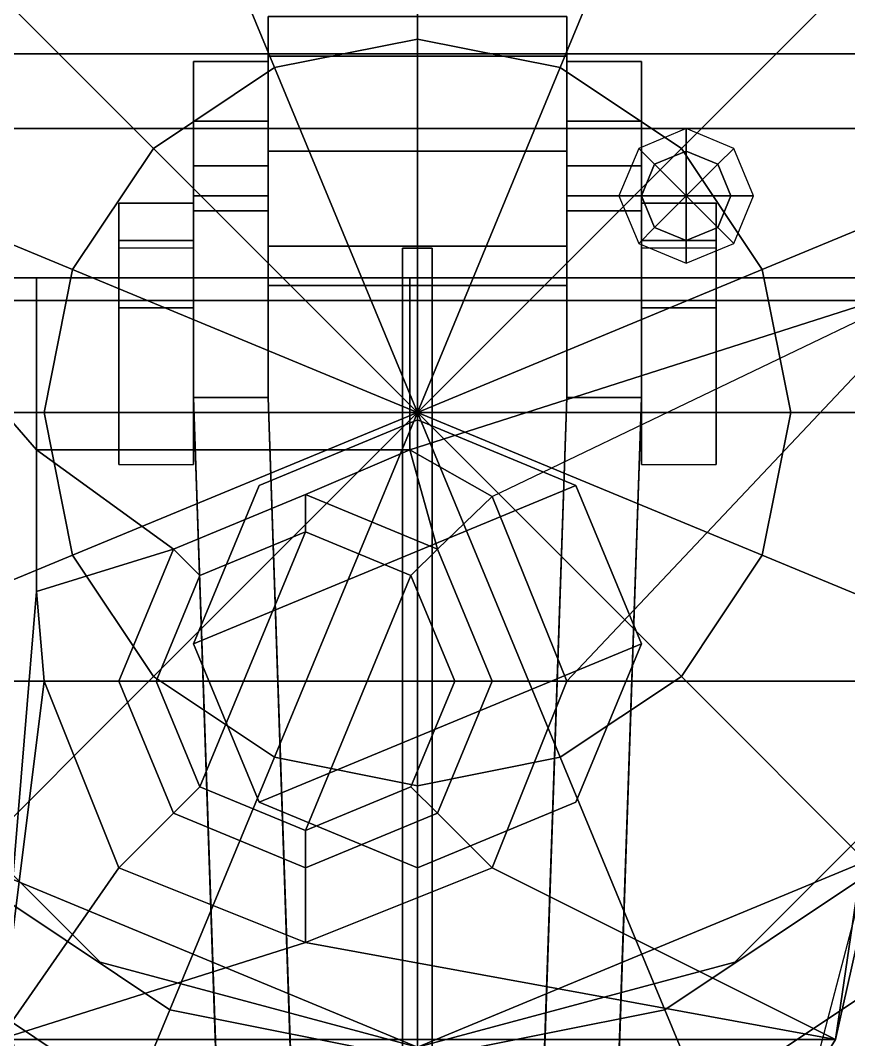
# Model space of a CAD drawing. Header units: millimetres. Extents: x -1.4 to 1.2, y -3.9 to 13.4.
# Drawn here: x -0.532 to 0.578, y -0.65 to 0.715 of the extents above; entities that cross this region are included whole.
import ezdxf

# ---------------------------------------------------------------- set-up
doc = ezdxf.new("R2010")
doc.units = ezdxf.units.MM
doc.header["$MEASUREMENT"] = 0
for name, color, linetype in [('crane', 3, 'Continuous'), ('crane_superstructure', 4, 'Continuous'), ('crane_turret', 2, 'Continuous'), ('tank_only', 6, 'Continuous'), ('turret', 2, 'Continuous')]:
    doc.layers.add(name, color=color, linetype=linetype)

msp = doc.modelspace()

# ---------------------------------------------------------------- linework, layer by layer
for points in [[(-0.74, 2.76, 0.59), (-0.74, -2.51, 0.67), (0.74, -2.51, 0.67), (0.74, 2.76, 0.59)], [(-0.74, -2.51, 0.67), (-0.74, 2.76, 0.59), (0.74, 2.76, 0.59), (0.74, -2.51, 0.67)], [(0.74, 2.39, 0.39), (0.74, -2.38, 0.39), (-0.74, -2.38, 0.39), (-0.74, 2.39, 0.39)], [(-1, 0.34, 1.67), (-1, -0.17, 1.67), (1, -0.17, 1.67), (1, 0.34, 1.67)], [(-1, -0.17, 1.67), (-1, -1.13, 1.67), (1, -1.13, 1.67), (1, -0.17, 1.67)]]:
    msp.add_3dface(points)
at = {"layer": 'crane'}
for points in [[(-0.3, 0.48, 2.84), (-0.3, 0.21, 2.8), (-0.2, 0.21, 2.8), (-0.2, 0.48, 2.84)], [(-0.2, 0.48, 2.84), (-0.2, 0.48, 2.67), (-0.3, 0.48, 2.67), (-0.3, 0.48, 2.84)], [(-0.3, 0.48, 2.67), (-0.3, 0.21, 2.62), (-0.3, 0.21, 2.8), (-0.3, 0.48, 2.84)], [(-0.2, 0.48, 2.67), (-0.2, 0.21, 2.62), (-0.3, 0.21, 2.62), (-0.3, 0.48, 2.67)], [(-0.2, 0.21, 2.8), (-0.2, 0.21, 2.62), (-0.2, 0.48, 2.67), (-0.2, 0.48, 2.84)], [(0.2, 0.48, 2.67), (0.2, 0.21, 2.62), (0.2, 0.21, 2.8), (0.2, 0.48, 2.84)], [(0.2, 0.48, 2.84), (0.2, 0.21, 2.8), (0.3, 0.21, 2.8), (0.3, 0.48, 2.84)], [(0.3, 0.48, 2.84), (0.3, 0.48, 2.67), (0.2, 0.48, 2.67), (0.2, 0.48, 2.84)], [(0.3, 0.48, 2.67), (0.3, 0.21, 2.62), (0.2, 0.21, 2.62), (0.2, 0.48, 2.67)], [(0.3, 0.21, 2.8), (0.3, 0.21, 2.62), (0.3, 0.48, 2.67), (0.3, 0.48, 2.84)], [(0, 0.41, 2.76), (-0.02, 0.41, 2.74), (-0.02, -3.66, 2.12), (0, -3.66, 2.14)], [(-0.02, 0.41, 2.74), (0, 0.41, 2.72), (0, -3.66, 2.1), (-0.02, -3.66, 2.12)], [(0.02, 0.41, 2.74), (0, 0.41, 2.76), (0, -3.66, 2.14), (0.02, -3.66, 2.12)], [(0, 0.41, 2.72), (0.02, 0.41, 2.74), (0.02, -3.66, 2.12), (0, -3.66, 2.1)], [(-0.3, 0.21, 2.8), (-0.16, -3.92, 2.09), (-0.06, -3.92, 2.09), (-0.2, 0.21, 2.8)], [(-0.2, 0.21, 2.62), (-0.06, -3.87, 1.93), (-0.16, -3.87, 1.93), (-0.3, 0.21, 2.62)], [(-0.3, 0.21, 2.62), (-0.16, -3.87, 1.93), (-0.16, -3.92, 2.09), (-0.3, 0.21, 2.8)], [(-0.06, -3.92, 2.09), (-0.06, -3.87, 1.93), (-0.2, 0.21, 2.62), (-0.2, 0.21, 2.8)], [(0.2, 0.21, 2.62), (0.06, -3.87, 1.93), (0.06, -3.92, 2.09), (0.2, 0.21, 2.8)], [(0.3, 0.21, 2.62), (0.16, -3.87, 1.93), (0.06, -3.87, 1.93), (0.2, 0.21, 2.62)], [(0.2, 0.21, 2.8), (0.06, -3.92, 2.09), (0.16, -3.92, 2.09), (0.3, 0.21, 2.8)], [(0.16, -3.92, 2.09), (0.16, -3.87, 1.93), (0.3, 0.21, 2.62), (0.3, 0.21, 2.8)]]:
    msp.add_3dface(points, dxfattribs=at)
at = {"layer": 'crane_superstructure'}
msp.add_3dface([(-0.75, 1.09, 1.67), (-1, 0.34, 1.67), (1, 0.34, 1.67), (0.75, 1.09, 1.67)], dxfattribs=at)
at = {"layer": 'crane_turret', "extrusion": (-1, 0, 0)}
msp.add_line((0, 0.54, 2.44), (0, 0.54, 2.44), dxfattribs=at)
at = {"layer": 'crane_turret'}
for points in [[(0, 0.69, 2.42), (0, 1.056, 2.34), (-0.3314, 0.9901, 2.34), (-0.1913, 0.6519, 2.42)], [(0.1913, 0.6519, 2.42), (0.3314, 0.9901, 2.34), (0, 1.056, 2.34), (0, 0.69, 2.42)], [(-0.1913, 0.6519, 2.42), (-0.3314, 0.9901, 2.34), (-0.6124, 0.8024, 2.34), (-0.3536, 0.5436, 2.42)], [(0.3536, 0.5436, 2.42), (0.6124, 0.8024, 2.34), (0.3314, 0.9901, 2.34), (0.1913, 0.6519, 2.42)], [(-0.3536, 0.5436, 2.42), (-0.6124, 0.8024, 2.34), (-0.8001, 0.5214, 2.34), (-0.4619, 0.3813, 2.42)], [(0.4619, 0.3813, 2.42), (0.8001, 0.5214, 2.34), (0.6124, 0.8024, 2.34), (0.3536, 0.5436, 2.42)], [(0.2, 0.6673, 2.7473), (0.2, 0.72, 2.62), (-0.2, 0.72, 2.62), (-0.2, 0.6673, 2.7473)], [(0.2, 0.72, 2.62), (0.2, 0.6673, 2.4927), (-0.2, 0.6673, 2.4927), (-0.2, 0.72, 2.62)], [(-0.2, 0.6673, 2.7473), (-0.2, 0.72, 2.62), (-0.2, 0.66, 2.62), (-0.2, 0.58, 2.7)], [(-0.2, 0.72, 2.62), (-0.2, 0.6673, 2.4927), (-0.2, 0.66, 2.4897), (-0.2, 0.66, 2.62)], [(0.2, 0.72, 2.62), (0.2, 0.6673, 2.7473), (0.2, 0.58, 2.7), (0.2, 0.66, 2.62)], [(0.2, 0.6673, 2.4927), (0.2, 0.72, 2.62), (0.2, 0.66, 2.62), (0.2, 0.66, 2.4897)], [(0, 0.19, 2.47), (0, 0.69, 2.42), (-0.1913, 0.6519, 2.42), (0, 0.19, 2.47)], [(0, 0.19, 2.47), (0.1913, 0.6519, 2.42), (0, 0.69, 2.42), (0, 0.19, 2.47)], [(-0.3, 0.52, 2.7), (-0.3, 0.58, 2.7), (-0.3, 0.66, 2.62), (-0.3, 0.46, 2.62)], [(-0.3, 0.46, 2.62), (-0.3, 0.66, 2.62), (-0.3, 0.66, 2.4), (-0.3, 0.46, 2.4)], [(-0.3, 0.58, 2.7), (-0.2, 0.58, 2.7), (-0.2, 0.66, 2.62), (-0.3, 0.66, 2.62)], [(-0.3, 0.66, 2.62), (-0.2, 0.66, 2.62), (-0.2, 0.66, 2.4), (-0.3, 0.66, 2.4)], [(0.2, 0.54, 2.8), (0.2, 0.6673, 2.7473), (-0.2, 0.6673, 2.7473), (-0.2, 0.54, 2.8)], [(0.2, 0.6673, 2.4927), (0.2, 0.54, 2.44), (-0.2, 0.54, 2.44), (-0.2, 0.6673, 2.4927)], [(-0.2, 0.54, 2.8), (-0.2, 0.6673, 2.7473), (-0.2, 0.58, 2.7), (-0.2, 0.52, 2.7)], [(-0.2, 0.66, 2.4897), (-0.2, 0.46, 2.4731), (-0.2, 0.46, 2.4), (-0.2, 0.66, 2.4)], [(0.2, 0.6673, 2.7473), (0.2, 0.54, 2.8), (0.2, 0.52, 2.7), (0.2, 0.58, 2.7)], [(0.2, 0.66, 2.62), (0.3, 0.66, 2.62), (0.3, 0.66, 2.4), (0.2, 0.66, 2.4)], [(0.2, 0.58, 2.7), (0.3, 0.58, 2.7), (0.3, 0.66, 2.62), (0.2, 0.66, 2.62)], [(0.2, 0.46, 2.4731), (0.2, 0.66, 2.4897), (0.2, 0.66, 2.4), (0.2, 0.46, 2.4)], [(0.3, 0.66, 2.62), (0.3, 0.46, 2.62), (0.3, 0.46, 2.4), (0.3, 0.66, 2.4)], [(0.3, 0.58, 2.7), (0.3, 0.52, 2.7), (0.3, 0.46, 2.62), (0.3, 0.66, 2.62)], [(0, 0.19, 2.47), (-0.1913, 0.6519, 2.42), (-0.3536, 0.5436, 2.42), (0, 0.19, 2.47)], [(0, 0.19, 2.47), (0.3536, 0.5436, 2.42), (0.1913, 0.6519, 2.42), (0, 0.19, 2.47)], [(-0.3, 0.52, 2.7), (-0.2, 0.52, 2.7), (-0.2, 0.58, 2.7), (-0.3, 0.58, 2.7)], [(0.2, 0.52, 2.7), (0.3, 0.52, 2.7), (0.3, 0.58, 2.7), (0.2, 0.58, 2.7)], [(0, 0.19, 2.47), (-0.3536, 0.5436, 2.42), (-0.4619, 0.3813, 2.42), (0, 0.19, 2.47)], [(0.2, 0.4127, 2.7473), (0.2, 0.54, 2.8), (-0.2, 0.54, 2.8), (-0.2, 0.4127, 2.7473)], [(0.2, 0.54, 2.44), (0.2, 0.4127, 2.4927), (-0.2, 0.4127, 2.4927), (-0.2, 0.54, 2.44)], [(-0.2, 0.4127, 2.7473), (-0.2, 0.54, 2.8), (-0.2, 0.52, 2.7), (-0.2, 0.46, 2.62)], [(0, 0.19, 2.47), (0.4619, 0.3813, 2.42), (0.3536, 0.5436, 2.42), (0, 0.19, 2.47)], [(0.2, 0.54, 2.8), (0.2, 0.4127, 2.7473), (0.2, 0.46, 2.62), (0.2, 0.52, 2.7)], [(-0.4619, 0.3813, 2.42), (-0.8001, 0.5214, 2.34), (-0.866, 0.19, 2.34), (-0.5, 0.19, 2.42)], [(-0.3, 0.46, 2.62), (-0.2, 0.46, 2.62), (-0.2, 0.52, 2.7), (-0.3, 0.52, 2.7)], [(0.2, 0.46, 2.62), (0.3, 0.46, 2.62), (0.3, 0.52, 2.7), (0.2, 0.52, 2.7)], [(0.5, 0.19, 2.42), (0.866, 0.19, 2.34), (0.8001, 0.5214, 2.34), (0.4619, 0.3813, 2.42)], [(-0.4, 0.42, 2.82), (-0.3, 0.42, 2.82), (-0.3, 0.47, 2.78), (-0.4, 0.47, 2.78)], [(-0.4, 0.47, 2.78), (-0.3, 0.47, 2.78), (-0.3, 0.47, 2.65), (-0.4, 0.47, 2.65)], [(-0.4, 0.47, 2.65), (-0.3, 0.47, 2.65), (-0.3, 0.41, 2.42), (-0.4, 0.41, 2.42)], [(-0.4, 0.33, 2.82), (-0.4, 0.47, 2.65), (-0.4, 0.41, 2.42), (-0.4, 0.12, 2.42)], [(-0.4, 0.42, 2.82), (-0.4, 0.47, 2.78), (-0.4, 0.47, 2.65), (-0.4, 0.33, 2.82)], [(-0.3, 0.12, 2.42), (-0.3, 0.41, 2.42), (-0.3, 0.47, 2.65), (-0.3, 0.33, 2.82)], [(-0.3, 0.42, 2.82), (-0.3, 0.33, 2.82), (-0.3, 0.47, 2.65), (-0.3, 0.47, 2.78)], [(0.3, 0.42, 2.82), (0.3, 0.47, 2.78), (0.3, 0.47, 2.65), (0.3, 0.33, 2.82)], [(0.3, 0.33, 2.82), (0.3, 0.47, 2.65), (0.3, 0.41, 2.42), (0.3, 0.12, 2.42)], [(0.3, 0.42, 2.82), (0.4, 0.42, 2.82), (0.4, 0.47, 2.78), (0.3, 0.47, 2.78)], [(0.3, 0.47, 2.65), (0.4, 0.47, 2.65), (0.4, 0.41, 2.42), (0.3, 0.41, 2.42)], [(0.3, 0.47, 2.78), (0.4, 0.47, 2.78), (0.4, 0.47, 2.65), (0.3, 0.47, 2.65)], [(0.4, 0.42, 2.82), (0.4, 0.33, 2.82), (0.4, 0.47, 2.65), (0.4, 0.47, 2.78)], [(0.4, 0.12, 2.42), (0.4, 0.41, 2.42), (0.4, 0.47, 2.65), (0.4, 0.33, 2.82)], [(-0.3, 0.46, 2.4), (-0.2, 0.46, 2.4), (-0.2, 0.46, 2.62), (-0.3, 0.46, 2.62)], [(-0.2, 0.4127, 2.4927), (-0.2, 0.36, 2.62), (-0.2, 0.4127, 2.7473), (-0.2, 0.46, 2.4731)], [(-0.2, 0.46, 2.4731), (-0.2, 0.4127, 2.7473), (-0.2, 0.46, 2.62), (-0.2, 0.46, 2.4731)], [(0.2, 0.46, 2.4), (0.3, 0.46, 2.4), (0.3, 0.46, 2.62), (0.2, 0.46, 2.62)], [(0.2, 0.46, 2.4731), (0.2, 0.46, 2.62), (0.2, 0.36, 2.62), (0.2, 0.4127, 2.4927)], [(0.2, 0.46, 2.62), (0.2, 0.4127, 2.7473), (0.2, 0.4127, 2.7473), (0.2, 0.36, 2.62)], [(-0.4, 0.33, 2.82), (-0.3, 0.33, 2.82), (-0.3, 0.42, 2.82), (-0.4, 0.42, 2.82)], [(0.2, 0.36, 2.62), (0.2, 0.4127, 2.7473), (-0.2, 0.4127, 2.7473), (-0.2, 0.36, 2.62)], [(0.2, 0.4127, 2.4927), (0.2, 0.36, 2.62), (-0.2, 0.36, 2.62), (-0.2, 0.4127, 2.4927)], [(0.3, 0.33, 2.82), (0.4, 0.33, 2.82), (0.4, 0.42, 2.82), (0.3, 0.42, 2.82)], [(0, 0.19, 2.47), (-0.4619, 0.3813, 2.42), (-0.5, 0.19, 2.42), (0, 0.19, 2.47)], [(0, 0.19, 2.47), (0.5, 0.19, 2.42), (0.4619, 0.3813, 2.42), (0, 0.19, 2.47)], [(-0.4, 0.12, 2.42), (-0.3, 0.12, 2.42), (-0.3, 0.33, 2.82), (-0.4, 0.33, 2.82)], [(0.3, 0.12, 2.42), (0.4, 0.12, 2.42), (0.4, 0.33, 2.82), (0.3, 0.33, 2.82)], [(-0.5, 0.19, 2.42), (-0.866, 0.19, 2.34), (-0.8001, -0.1414, 2.34), (-0.4619, -0.0013, 2.42)], [(0, 0.19, 2.47), (-0.5, 0.19, 2.42), (-0.4619, -0.0013, 2.42), (0, 0.19, 2.47)], [(0, 0.19, 2.47), (-0.4619, -0.0013, 2.42), (-0.3536, -0.1636, 2.42), (0, 0.19, 2.47)], [(0, 0.19, 2.47), (-0.3536, -0.1636, 2.42), (-0.1913, -0.2719, 2.42), (0, 0.19, 2.47)], [(0, 0.18, 2.59), (-0.2121, 0.0921, 2.59), (-0.3, -0.12, 2.59), (0.2121, 0.0921, 2.59)], [(0, 0.18, 2.469), (-0.2121, 0.0921, 2.44), (-0.2121, 0.0921, 2.59), (0, 0.18, 2.59)], [(0, 0.19, 2.47), (-0.1913, -0.2719, 2.42), (0, -0.31, 2.42), (0, 0.19, 2.47)], [(0, 0.19, 2.47), (0, -0.31, 2.42), (0.1913, -0.2719, 2.42), (0, 0.19, 2.47)], [(0, 0.19, 2.47), (0.1913, -0.2719, 2.42), (0.3536, -0.1636, 2.42), (0, 0.19, 2.47)], [(0, 0.19, 2.47), (0.3536, -0.1636, 2.42), (0.4619, -0.0013, 2.42), (0, 0.19, 2.47)], [(0, 0.19, 2.47), (0.4619, -0.0013, 2.42), (0.5, 0.19, 2.42), (0, 0.19, 2.47)], [(0.2121, 0.0921, 2.44), (0, 0.18, 2.469), (0, 0.18, 2.59), (0.2121, 0.0921, 2.59)], [(0.4619, -0.0013, 2.42), (0.8001, -0.1414, 2.34), (0.866, 0.19, 2.34), (0.5, 0.19, 2.42)], [(-0.2121, 0.0921, 2.44), (-0.3, -0.12, 2.42), (-0.3, -0.12, 2.59), (-0.2121, 0.0921, 2.59)], [(0.2121, 0.0921, 2.59), (-0.3, -0.12, 2.59), (-0.2121, -0.3321, 2.59), (0.3, -0.12, 2.59)], [(0.3, -0.12, 2.42), (0.2121, 0.0921, 2.44), (0.2121, 0.0921, 2.59), (0.3, -0.12, 2.59)], [(-0.4619, -0.0013, 2.42), (-0.8001, -0.1414, 2.34), (-0.6124, -0.4224, 2.34), (-0.3536, -0.1636, 2.42)], [(0.3536, -0.1636, 2.42), (0.6124, -0.4224, 2.34), (0.8001, -0.1414, 2.34), (0.4619, -0.0013, 2.42)], [(-0.3, -0.12, 2.42), (-0.2121, -0.3321, 2.4), (-0.2121, -0.3321, 2.59), (-0.3, -0.12, 2.59)], [(0.3, -0.12, 2.59), (-0.2121, -0.3321, 2.59), (0, -0.42, 2.59), (0.2121, -0.3321, 2.59)], [(0.2121, -0.3321, 2.4), (0.3, -0.12, 2.42), (0.3, -0.12, 2.59), (0.2121, -0.3321, 2.59)], [(-0.3536, -0.1636, 2.42), (-0.6124, -0.4224, 2.34), (-0.3314, -0.6101, 2.34), (-0.1913, -0.2719, 2.42)], [(0.1913, -0.2719, 2.42), (0.3314, -0.6101, 2.34), (0.6124, -0.4224, 2.34), (0.3536, -0.1636, 2.42)], [(-0.1913, -0.2719, 2.42), (-0.3314, -0.6101, 2.34), (0, -0.676, 2.34), (0, -0.31, 2.42)], [(0, -0.31, 2.42), (0, -0.676, 2.34), (0.3314, -0.6101, 2.34), (0.1913, -0.2719, 2.42)], [(-0.2121, -0.3321, 2.4), (0, -0.42, 2.396), (0, -0.42, 2.59), (-0.2121, -0.3321, 2.59)], [(0, -0.42, 2.396), (0.2121, -0.3321, 2.4), (0.2121, -0.3321, 2.59), (0, -0.42, 2.59)], [(-0.6124, -0.4224, 2.34), (-0.7071, -0.5171, 2.29), (-0.3827, -0.7339, 2.29), (-0.3314, -0.6101, 2.34)], [(-0.601, -0.411, 1.67), (0, -0.66, 1.67), (0, -0.66, 1.77), (-0.601, -0.411, 1.77)], [(0, -0.66, 1.67), (0.601, -0.411, 1.67), (0.601, -0.411, 1.77), (0, -0.66, 1.77)], [(0.3314, -0.6101, 2.34), (0.3827, -0.7339, 2.29), (0.7071, -0.5171, 2.29), (0.6124, -0.4224, 2.34)], [(-0.7071, -0.5171, 1.77), (-0.3827, -0.7339, 1.86), (-0.3827, -0.7339, 2.19), (-0.7071, -0.5171, 2.29)], [(-0.7071, -0.5171, 1.77), (-0.3827, -0.7339, 1.77), (-0.3827, -0.7339, 1.86), (-0.7071, -0.5171, 1.77)], [(-0.7071, -0.5171, 2.29), (-0.3827, -0.7339, 2.19), (-0.3827, -0.7339, 2.29), (-0.7071, -0.5171, 2.29)], [(0.3827, -0.7339, 1.86), (0.7071, -0.5171, 1.77), (0.7071, -0.5171, 2.29), (0.3827, -0.7339, 2.19)], [(0.3827, -0.7339, 1.77), (0.7071, -0.5171, 1.77), (0.7071, -0.5171, 1.77), (0.3827, -0.7339, 1.86)], [(0.3827, -0.7339, 2.19), (0.7071, -0.5171, 2.29), (0.7071, -0.5171, 2.29), (0.3827, -0.7339, 2.29)], [(-0.3314, -0.6101, 2.34), (-0.3827, -0.7339, 2.29), (0, -0.81, 2.29), (0, -0.676, 2.34)], [(0, -0.676, 2.34), (0, -0.81, 2.29), (0.3827, -0.7339, 2.29), (0.3314, -0.6101, 2.34)]]:
    msp.add_3dface(points, dxfattribs=at)
at = {"layer": 'tank_only'}
msp.add_3dface([(-0.6, 1.54, 1.67), (-1, 0.34, 1.67), (1, 0.34, 1.67), (0.6, 1.54, 1.67)], dxfattribs=at)
at = {"layer": 'turret'}
for points in [[(0.6987, 0.67, 2.4436), (0.65, 0.96, 2.33), (-0.65, 0.96, 2.33), (-0.6987, 0.67, 2.4436)], [(-0.425, 0.9261, 1.67), (-0.7361, 0.615, 1.67), (-0.7361, 0.615, 1.72), (-0.425, 0.9261, 1.72)], [(0.7361, 0.615, 1.67), (0.425, 0.9261, 1.67), (0.425, 0.9261, 1.72), (0.7361, 0.615, 1.72)], [(-0.6987, 0.67, 2.4436), (-0.71, 0.57, 2.47), (0.71, 0.57, 2.47), (0.6987, 0.67, 2.4436)], [(-0.71, 0.57, 2.47), (-0.71, 0.37, 2.47), (0.71, 0.37, 2.47), (0.71, 0.57, 2.47)], [(0.36, 0.57, 2.47), (0.2964, 0.5436, 2.47), (0.3176, 0.5224, 2.52), (0.36, 0.54, 2.52)], [(0.4236, 0.5436, 2.47), (0.36, 0.57, 2.47), (0.36, 0.54, 2.52), (0.4024, 0.5224, 2.52)], [(0.2964, 0.5436, 2.47), (0.27, 0.48, 2.47), (0.3, 0.48, 2.52), (0.3176, 0.5224, 2.52)], [(0.36, 0.54, 2.65), (0.3176, 0.5224, 2.65), (0.36, 0.48, 2.68)], [(0.36, 0.54, 2.52), (0.3176, 0.5224, 2.52), (0.3176, 0.5224, 2.65), (0.36, 0.54, 2.65)], [(0.4024, 0.5224, 2.65), (0.36, 0.54, 2.65), (0.36, 0.48, 2.68)], [(0.4024, 0.5224, 2.52), (0.36, 0.54, 2.52), (0.36, 0.54, 2.65), (0.4024, 0.5224, 2.65)], [(0.45, 0.48, 2.47), (0.4236, 0.5436, 2.47), (0.4024, 0.5224, 2.52), (0.42, 0.48, 2.52)], [(0.3176, 0.5224, 2.65), (0.3, 0.48, 2.65), (0.36, 0.48, 2.68)], [(0.3176, 0.5224, 2.52), (0.3, 0.48, 2.52), (0.3, 0.48, 2.65), (0.3176, 0.5224, 2.65)], [(0.42, 0.48, 2.65), (0.4024, 0.5224, 2.65), (0.36, 0.48, 2.68)], [(0.42, 0.48, 2.52), (0.4024, 0.5224, 2.52), (0.4024, 0.5224, 2.65), (0.42, 0.48, 2.65)], [(0.27, 0.48, 2.47), (0.2964, 0.4164, 2.47), (0.3176, 0.4376, 2.52), (0.3, 0.48, 2.52)], [(0.3, 0.48, 2.65), (0.3176, 0.4376, 2.65), (0.36, 0.48, 2.68)], [(0.3, 0.48, 2.52), (0.3176, 0.4376, 2.52), (0.3176, 0.4376, 2.65), (0.3, 0.48, 2.65)], [(0.3176, 0.4376, 2.65), (0.36, 0.42, 2.65), (0.36, 0.48, 2.68)], [(0.4024, 0.4376, 2.65), (0.42, 0.48, 2.65), (0.36, 0.48, 2.68)], [(0.36, 0.42, 2.65), (0.4024, 0.4376, 2.65), (0.36, 0.48, 2.68)], [(0.4236, 0.4164, 2.47), (0.45, 0.48, 2.47), (0.42, 0.48, 2.52), (0.4024, 0.4376, 2.52)], [(0.4024, 0.4376, 2.52), (0.42, 0.48, 2.52), (0.42, 0.48, 2.65), (0.4024, 0.4376, 2.65)], [(0.2964, 0.4164, 2.47), (0.36, 0.39, 2.47), (0.36, 0.42, 2.52), (0.3176, 0.4376, 2.52)], [(0.3176, 0.4376, 2.52), (0.36, 0.42, 2.52), (0.36, 0.42, 2.65), (0.3176, 0.4376, 2.65)], [(0.36, 0.39, 2.47), (0.4236, 0.4164, 2.47), (0.4024, 0.4376, 2.52), (0.36, 0.42, 2.52)], [(0.36, 0.42, 2.52), (0.4024, 0.4376, 2.52), (0.4024, 0.4376, 2.65), (0.36, 0.42, 2.65)], [(-0.51, -0.05, 2.4124), (-0.51, 0.14, 2.4384), (-0.71, 0.37, 2.47), (-0.56, -0.65, 2.33)], [(-0.71, 0.37, 2.47), (-0.51, 0.14, 2.4384), (-0.51, 0.14, 2.4384), (-0.51, 0.37, 2.47)], [(-0.51, 0.14, 2.61), (-0.01, 0.14, 2.61), (-0.01, 0.37, 2.47), (-0.51, 0.37, 2.47)], [(-0.51, 0.14, 2.61), (-0.51, 0.37, 2.47), (-0.51, 0.37, 2.47), (-0.51, 0.14, 2.4384)], [(-0.01, 0.37, 2.47), (-0.01, 0.14, 2.4384), (-0.01, 0.14, 2.4384), (0.71, 0.37, 2.47)], [(-0.01, 0.14, 2.4384), (0.1, 0.0775, 2.4299), (0.71, 0.37, 2.47)], [(-0.01, 0.14, 2.61), (-0.01, 0.14, 2.4384), (-0.01, 0.37, 2.47)], [(0.2, -0.17, 2.3959), (0.1, -0.42, 2.3616), (0.56, -0.65, 2.33), (0.71, 0.37, 2.47)], [(0.71, 0.37, 2.47), (0.56, -0.65, 2.33), (0.663, -0.19, 1.72), (0.71, 0.37, 2.47)], [(-0.3268, 0.0068, 2.61), (-0.15, 0.08, 2.61), (-0.01, 0.14, 2.61), (-0.51, 0.14, 2.61)], [(-0.3268, 0.0068, 2.61), (-0.3268, 0.0068, 2.61), (-0.51, 0.14, 2.61), (-0.51, -0.05, 2.61)], [(-0.51, -0.05, 2.61), (-0.51, 0.14, 2.61), (-0.51, 0.14, 2.4384), (-0.51, -0.05, 2.4124)], [(-0.15, 0.08, 2.61), (0.0268, 0.0068, 2.61), (-0.01, 0.14, 2.61)], [(0.0268, 0.0068, 2.61), (0.0268, 0.0068, 2.61), (0.1, 0.0775, 2.61), (-0.01, 0.14, 2.61)], [(-0.01, 0.14, 2.61), (0.1, 0.0775, 2.61), (0.1, 0.0775, 2.4299), (-0.01, 0.14, 2.4384)], [(-0.15, 0.08, 2.61), (-0.3268, 0.0068, 2.61), (-0.2914, -0.0286, 2.63), (-0.15, 0.03, 2.63)], [(0.0268, 0.0068, 2.61), (-0.15, 0.08, 2.61), (-0.15, 0.03, 2.63), (-0.0086, -0.0286, 2.63)], [(0.0268, 0.0068, 2.61), (0.1, -0.17, 2.61), (0.2, -0.17, 2.61), (0.1, 0.0775, 2.61)], [(0.1, 0.0775, 2.61), (0.2, -0.17, 2.61), (0.2, -0.17, 2.3959), (0.1, 0.0775, 2.4299)], [(-0.2914, -0.0286, 2.63), (-0.35, -0.17, 2.63), (-0.2914, -0.3114, 2.63), (-0.15, 0.03, 2.63)], [(-0.15, 0.03, 2.63), (-0.2914, -0.3114, 2.63), (-0.15, -0.37, 2.63), (-0.0086, -0.0286, 2.63)], [(-0.51, -0.05, 2.61), (-0.5, -0.17, 2.61), (-0.4, -0.17, 2.61), (-0.3268, 0.0068, 2.61)], [(-0.3268, 0.0068, 2.61), (-0.4, -0.17, 2.61), (-0.35, -0.17, 2.63), (-0.2914, -0.0286, 2.63)], [(0.1, -0.17, 2.61), (0.0268, 0.0068, 2.61), (-0.0086, -0.0286, 2.63), (0.05, -0.17, 2.63)], [(-0.0086, -0.0286, 2.63), (-0.15, -0.37, 2.63), (-0.0086, -0.3114, 2.63), (0.05, -0.17, 2.63)], [(-0.5, -0.17, 2.3959), (-0.51, -0.05, 2.4124), (-0.56, -0.65, 2.33)], [(-0.5, -0.17, 2.61), (-0.51, -0.05, 2.61), (-0.51, -0.05, 2.4124), (-0.5, -0.17, 2.3959)], [(-0.4, -0.42, 2.3616), (-0.5, -0.17, 2.3959), (-0.56, -0.65, 2.33)], [(-0.3268, -0.3468, 2.61), (-0.4, -0.17, 2.61), (-0.5, -0.17, 2.61), (-0.4, -0.42, 2.61)], [(-0.4, -0.42, 2.61), (-0.5, -0.17, 2.61), (-0.5, -0.17, 2.3959), (-0.4, -0.42, 2.3616)], [(-0.4, -0.17, 2.61), (-0.3268, -0.3468, 2.61), (-0.2914, -0.3114, 2.63), (-0.35, -0.17, 2.63)], [(0.0268, -0.3468, 2.61), (0.1, -0.17, 2.61), (0.05, -0.17, 2.63), (-0.0086, -0.3114, 2.63)], [(0.1, -0.17, 2.61), (0.0268, -0.3468, 2.61), (0.1, -0.42, 2.61), (0.2, -0.17, 2.61)], [(0.2, -0.17, 2.61), (0.1, -0.42, 2.61), (0.1, -0.42, 2.3616), (0.2, -0.17, 2.3959)], [(-0.663, -0.19, 1.72), (-0.54, -0.66, 1.72), (-0.43, -0.86, 2.24), (-0.56, -0.65, 2.33)], [(0.43, -0.86, 2.24), (0.54, -0.66, 1.72), (0.663, -0.19, 1.72), (0.56, -0.65, 2.33)], [(-0.7361, -0.235, 1.67), (-0.425, -0.5461, 1.67), (-0.425, -0.5461, 1.72), (-0.7361, -0.235, 1.72)], [(0.425, -0.5461, 1.67), (0.7361, -0.235, 1.67), (0.7361, -0.235, 1.72), (0.425, -0.5461, 1.72)], [(-0.3268, -0.3468, 2.61), (-0.15, -0.42, 2.61), (-0.15, -0.37, 2.63), (-0.2914, -0.3114, 2.63)], [(-0.15, -0.42, 2.61), (0.0268, -0.3468, 2.61), (-0.0086, -0.3114, 2.63), (-0.15, -0.37, 2.63)], [(-0.15, -0.42, 2.61), (-0.3268, -0.3468, 2.61), (-0.4, -0.42, 2.61), (-0.15, -0.52, 2.61)], [(0.0268, -0.3468, 2.61), (-0.15, -0.42, 2.61), (-0.15, -0.52, 2.61), (0.1, -0.42, 2.61)], [(-0.15, -0.52, 2.3478), (-0.4, -0.42, 2.3616), (-0.56, -0.65, 2.33)], [(-0.15, -0.52, 2.61), (-0.4, -0.42, 2.61), (-0.4, -0.42, 2.3616), (-0.15, -0.52, 2.3478)], [(0.1, -0.42, 2.61), (-0.15, -0.52, 2.61), (-0.15, -0.52, 2.3478), (0.1, -0.42, 2.3616)], [(0.1, -0.42, 2.3616), (-0.15, -0.52, 2.3478), (0.56, -0.65, 2.33)], [(-0.15, -0.52, 2.3478), (-0.56, -0.65, 2.33), (0.56, -0.65, 2.33), (-0.15, -0.52, 2.3478)], [(-0.425, -0.5461, 1.67), (0, -0.66, 1.67), (0, -0.66, 1.72), (-0.425, -0.5461, 1.72)], [(0, -0.66, 1.67), (0.425, -0.5461, 1.67), (0.425, -0.5461, 1.72), (0, -0.66, 1.72)], [(-0.56, -0.65, 2.33), (-0.43, -0.86, 2.24), (0.43, -0.86, 2.24), (0.56, -0.65, 2.33)]]:
    msp.add_3dface(points, dxfattribs=at)

doc.saveas('drawing.dxf')
